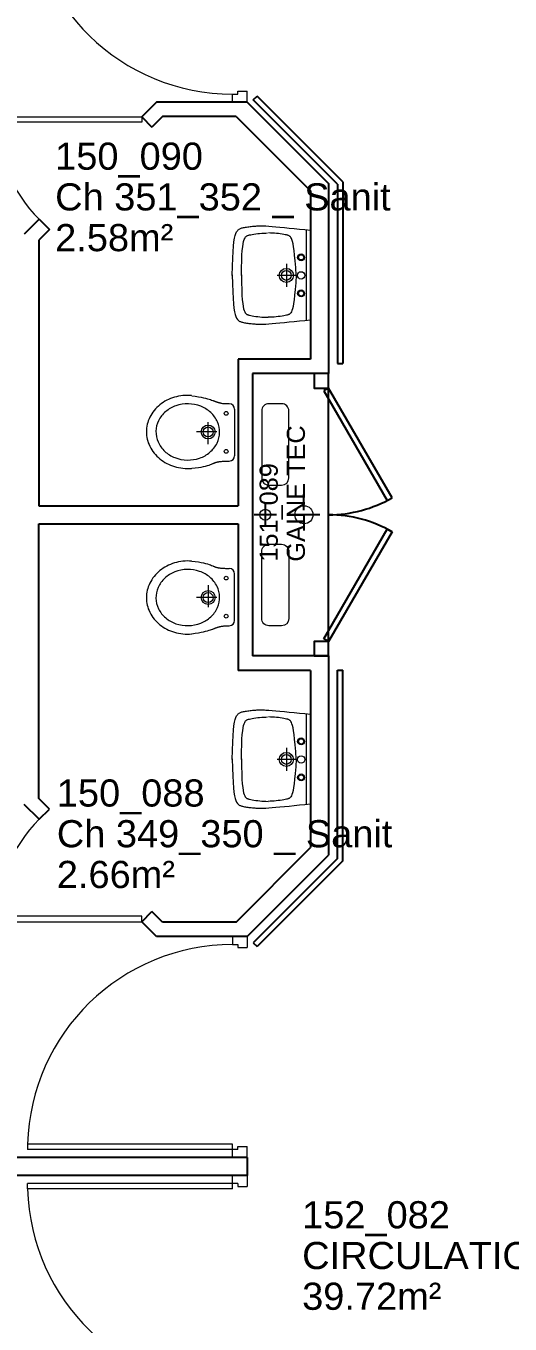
# Model space of a CAD drawing. Header units: metres. Extents: x 143.8 to 210.8, y 45.3 to 115.9.
# Drawn here: x 149.1 to 151.78, y 84.48 to 91.65 of the extents above; entities that cross this region are included whole.
import ezdxf

# ---------------------------------------------------------------- set-up
doc = ezdxf.new("R2010")
doc.units = ezdxf.units.M
doc.header["$LTSCALE"] = 0.6
doc.header["$MEASUREMENT"] = 0
doc.linetypes.add('CONTINU', pattern=[0])
doc.layers.get('0').update_dxf_attribs({"linetype": 'CONTINUOUS'})
for name, color, linetype in [('009 main courant', 181, 'CONTINUOUS'), ('A_AGENC', 204, 'CONTINUOUS'), ('A_EQMP', 142, 'CONTINUOUS'), ('A_Etiqu_Gaine', 8, 'CONTINUOUS'), ('A_Etiqu_Gaine_code', 8, 'CONTINUOUS'), ('A_Etiqu_Local', 8, 'CONTINUOUS'), ('A_MUR_CLOIS', 8, 'CONTINU')]:
    doc.layers.add(name, color=color, linetype=linetype)
doc.layers.add('A_PORTE', color=8, linetype='CONTINU', lineweight=0)
doc.layers.add('A_SANI', color=5, linetype='CONTINU', lineweight=0)
doc.styles.add('Attribut', font='arial.ttf')

# ---------------------------------------------------------------- blocks, each defined once
blk = doc.blocks.new('A_Etiqu_Local')
at = {"style": 'Attribut', "flags": 1}
for tag, p in [('CODE_HOPITAL', (-0.4463, 1.632)), ('CODE_SITE', (-0.4463, 1.407)), ('CODE_BATIMENT', (-0.4463, 1.182)), ('CODE_SECTEUR', (-0.4463, 0.957)), ('CODE_ETAGE', (-0.4463, 0.732)), ('NOM_NORMALISE', (-0.4463, -0.843)), ('SECTEUR_ACTIVITE', (-0.4463, -1.068)), ('SOUS_SECTEUR_ACTIVITE', (-0.4463, -1.293)), ('VOLUME', (-0.4463, -1.518)), ('SERVICE', (-0.4463, -1.743)), ('CODE_UG', (-0.4463, -1.968)), ('CODE_UA', (-0.4463, -2.193)), ('CODE_POLE', (-0.4463, -2.418)), ('OCCUPANT_EXTERNE', (-0.4463, -2.643)), ('DISPONIBILITE', (-0.4463, -2.868)), ('ACCES_HANDICAPES', (-0.4463, -3.093)), ('NATURE_SOL', (-0.4463, -3.318)), ('RISQUE_LABORATOIRE', (-0.4463, -3.543)), ('AMIANTE', (-0.4463, -3.768))]:
    blk.add_attdef(tag, p, '', height=0.15, dxfattribs=at)
at = {"layer": 'A_Etiqu_Local', "style": 'Attribut'}
for tag, p in [('CODE_PIECE', (-0.4463, 0.282)), ('NOM_USAGE', (-0.4463, 0.057)), ('SURFACE', (-0.4463, -0.168))]:
    blk.add_attdef(tag, p, '', height=0.15, dxfattribs=at)
blk = doc.blocks.new('A_Etiqu_Gaine')
at = {"style": 'Attribut', "flags": 1}
for tag, p in [('CODE_HOPITAL', (-0.4323, 0.8651)), ('CODE_SITE', (-0.4323, 0.7151)), ('CODE_BATIMENT', (-0.4323, 0.5651)), ('CODE_SECTEUR', (-0.4323, 0.4151)), ('CODE_ETAGE', (-0.4323, 0.2651)), ('NOM_NORMALISE', (-0.4323, -0.3349)), ('SECTEUR_ACTIVITE', (-0.4323, -0.4849)), ('SOUS_SECTEUR_ACTIVITE', (-0.4323, -0.6349)), ('SURFACE', (-0.4323, -0.7849)), ('CODE_UG', (-0.4323, -0.9349)), ('CODE_POLE', (-0.4323, -1.0849)), ('AMIANTE', (-0.4323, -1.2349))]:
    blk.add_attdef(tag, p, '', height=0.1, dxfattribs=at)
at = {"layer": 'A_Etiqu_Gaine', "style": 'Attribut'}
blk.add_attdef('NOM_USAGE', (-0.4323, -0.1849), '', height=0.1, dxfattribs=at)
at = {"layer": 'A_Etiqu_Gaine_code', "style": 'Attribut'}
blk.add_attdef('CODE_PIECE', (-0.4323, -0.0349), '', height=0.1, dxfattribs=at)

msp = doc.modelspace()

# ---------------------------------------------------------------- linework, layer by layer
at = {"layer": '009 main courant', "color": 8, "linetype": 'Continuous'}
for p, q in [((150.3584, 91.2377), (150.3796, 91.2589)), ((150.823, 90.773), (150.3584, 91.2377)), ((150.853, 90.7854), (150.3796, 91.2589)), ((150.853, 90.7854), (150.853, 89.782)), ((150.823, 90.773), (150.823, 89.782)), ((150.823, 89.7821), (150.853, 89.782)), ((150.823, 88.0882), (150.853, 88.0882)), ((150.823, 87.0472), (150.823, 88.0882)), ((150.853, 87.0348), (150.853, 88.0882)), ((150.823, 87.0472), (150.3584, 86.5826)), ((150.853, 87.0348), (150.3796, 86.5614)), ((150.3584, 86.5826), (150.3796, 86.5614))]:
    msp.add_line(p, q, dxfattribs=at)
at = {"layer": 'A_AGENC', "color": 8, "linetype": 'Continuous'}
for p, q in [((150.7749, 89.6465), (150.7489, 89.6315)), ((150.7489, 89.6315), (151.0989, 89.0253)), ((151.1249, 89.0403), (150.7749, 89.6465)), ((151.0989, 89.0253), (151.1249, 89.0403)), ((150.7489, 88.2615), (151.0989, 88.8677)), ((151.1249, 88.8527), (150.7749, 88.2465)), ((151.0989, 88.8677), (151.1249, 88.8527)), ((150.7749, 88.2465), (150.7489, 88.2615))]:
    msp.add_line(p, q, dxfattribs=at)
for points in [[(150.7749, 89.7265), (150.6949, 89.7265), (150.6949, 89.6465), (150.7749, 89.6465)], [(150.7749, 88.2465), (150.6949, 88.2465), (150.6949, 88.1665), (150.7749, 88.1665), (150.7749, 89.7265)]]:
    msp.add_lwpolyline(points, dxfattribs=at)
for centre, start, end in [((150.7749, 89.6465), 270, 300), ((150.7749, 88.2465), 59.99999, 90)]:
    msp.add_arc(centre, 0.7, start, end, dxfattribs=at)
at = {"layer": 'A_EQMP', "color": 8, "linetype": 'Continuous'}
for p, q in [((150.6387, 88.9716), (150.6387, 89.0595)), ((150.4249, 89.0081), (150.4249, 88.8851)), ((150.4864, 88.9466), (150.3634, 88.9466)), ((150.7265, 88.9466), (150.5508, 88.9466)), ((150.6387, 88.9466), (150.6387, 88.8587))]:
    msp.add_line(p, q, dxfattribs=at)
at = {"layer": 'A_MUR_CLOIS', "color": 8, "linetype": 'Continuous'}
for p, q in [((149.8249, 91.2264), (149.7428, 91.1443)), ((150.3249, 91.2264), (149.8249, 91.2264)), ((150.3249, 91.2264), (150.7749, 90.7764)), ((149.7428, 91.1443), (149.7993, 91.0877)), ((149.8581, 91.1464), (149.7993, 91.0877)), ((150.2635, 91.1464), (149.8581, 91.1464)), ((150.2635, 91.1464), (150.6749, 90.735)), ((150.6749, 90.735), (150.6749, 89.8065)), ((150.7749, 90.7764), (150.7749, 89.7265)), ((149.1771, 90.5786), (149.0949, 90.4964)), ((149.1771, 90.5786), (149.2336, 90.522)), ((149.2336, 90.522), (149.1749, 90.4633)), ((149.1749, 90.4633), (149.1749, 88.9965)), ((150.2754, 89.8065), (150.2754, 88.9965)), ((150.6749, 89.8065), (150.2754, 89.8065)), ((150.3554, 89.7265), (150.3554, 88.1665)), ((150.7749, 89.7265), (150.3554, 89.7265)), ((149.1749, 88.9965), (150.2754, 88.9965)), ((149.1749, 88.8965), (150.2754, 88.8965)), ((149.1749, 87.3795), (149.1749, 88.8965)), ((150.2754, 88.8965), (150.2754, 88.0865)), ((150.7749, 88.1665), (150.3554, 88.1665)), ((150.7749, 88.1665), (150.7749, 87.0663)), ((150.6749, 88.0865), (150.2754, 88.0865)), ((150.6749, 88.0865), (150.6749, 87.1077)), ((149.1771, 87.2642), (149.0949, 87.3463)), ((149.2336, 87.3207), (149.1749, 87.3795)), ((149.1771, 87.2642), (149.2336, 87.3207)), ((150.2635, 86.6963), (150.6749, 87.1077)), ((150.3249, 86.6163), (150.7749, 87.0663)), ((149.7428, 86.6985), (149.7993, 86.7551)), ((149.8249, 86.6163), (149.7428, 86.6985)), ((149.8581, 86.6963), (149.7993, 86.7551)), ((150.2635, 86.6963), (149.8581, 86.6963)), ((150.3249, 86.6163), (149.8249, 86.6163)), ((150.3249, 85.3964), (145.9999, 85.3964)), ((150.3249, 85.3965), (150.3249, 85.2963)), ((150.3249, 85.2963), (145.9999, 85.2963))]:
    msp.add_line(p, q, dxfattribs=at)
at = {"layer": 'A_PORTE', "color": 8, "linetype": 'Continuous'}
for p, q in [((150.2727, 91.2863), (150.3249, 91.2863)), ((150.2727, 91.2703), (150.2727, 91.2863)), ((150.3249, 91.2264), (150.3249, 91.2863)), ((150.2449, 91.2703), (150.2727, 91.2703)), ((150.2449, 91.2264), (150.2449, 91.2703)), ((150.3249, 91.2264), (150.2449, 91.2264)), ((150.3249, 86.6163), (150.2449, 86.6163)), ((150.2449, 86.6163), (150.2449, 86.5724)), ((150.2449, 86.5724), (150.2727, 86.5724)), ((150.2727, 86.5724), (150.2727, 86.5564)), ((150.2727, 86.5564), (150.3249, 86.5564)), ((150.3249, 86.6163), (150.3249, 86.5564)), ((150.2449, 85.4704), (149.1133, 85.4704)), ((149.1133, 85.4704), (149.1133, 85.4404)), ((150.2727, 85.4404), (149.1133, 85.4404)), ((150.2449, 85.3965), (150.2449, 85.4704)), ((150.2727, 85.4564), (150.3249, 85.4564)), ((150.2727, 85.4404), (150.2727, 85.4564)), ((150.3249, 85.3965), (150.3249, 85.4564)), ((150.3249, 85.3965), (150.2449, 85.3965)), ((150.3249, 85.2963), (150.2449, 85.2963)), ((150.2449, 85.2224), (150.2449, 85.2963)), ((150.3249, 85.2963), (150.3249, 85.2364)), ((150.2727, 85.2524), (149.1133, 85.2524)), ((149.1133, 85.2224), (149.1133, 85.2524)), ((150.2449, 85.2224), (149.1133, 85.2224)), ((150.2727, 85.2524), (150.2727, 85.2364)), ((150.2727, 85.2364), (150.3249, 85.2364))]:
    msp.add_line(p, q, dxfattribs=at)
for points in [[(149.7428, 91.1143), (148.9428, 91.1143), (148.9428, 91.1443), (149.7428, 91.1443)], [(149.7428, 86.7285), (148.9428, 86.7285), (148.9428, 86.6985), (149.7428, 86.6985)]]:
    msp.add_lwpolyline(points, close=True, dxfattribs=at)
for centre, radius, start, end in [((150.2449, 92.4023), 1.132, 181.51862, 270), ((149.7428, 91.1443), 0.8, 179.99999, 225.00001), ((149.7428, 86.6985), 0.8, 134.99999, 179.99999), ((150.2449, 85.4404), 1.132, 90, 178.48138), ((150.2449, 85.2524), 1.132, 181.51862, 270)]:
    msp.add_arc(centre, radius, start, end, dxfattribs=at)
at = {"layer": 'A_SANI', "color": 8, "linetype": 'Continuous'}
for p, q in [((150.2584, 90.4888), (150.2623, 90.5004)), ((150.2623, 90.5004), (150.2665, 90.5091)), ((150.2665, 90.5091), (150.271, 90.5157)), ((150.271, 90.5157), (150.2734, 90.5184)), ((150.2734, 90.5184), (150.2759, 90.5209)), ((150.2759, 90.5209), (150.2786, 90.523)), ((150.2786, 90.523), (150.2814, 90.5249)), ((150.2814, 90.5249), (150.2845, 90.5266)), ((150.2845, 90.5266), (150.2878, 90.5281)), ((150.2878, 90.5281), (150.2915, 90.5294)), ((150.2915, 90.5294), (150.2956, 90.5306)), ((150.2956, 90.5306), (150.3, 90.5318)), ((150.3, 90.5318), (150.3048, 90.5328)), ((150.3048, 90.5328), (150.3102, 90.5339)), ((150.3102, 90.5339), (150.3159, 90.5349)), ((150.3159, 90.5349), (150.3219, 90.5358)), ((150.3219, 90.5358), (150.3282, 90.5367)), ((150.3282, 90.5367), (150.3347, 90.5376)), ((150.3347, 90.5376), (150.3412, 90.5384)), ((150.3412, 90.5384), (150.3478, 90.5392)), ((150.3478, 90.5392), (150.3543, 90.5399)), ((150.3543, 90.5399), (150.3607, 90.5405)), ((150.3607, 90.5405), (150.3669, 90.541)), ((150.3669, 90.541), (150.3728, 90.5415)), ((150.3728, 90.5415), (150.3785, 90.5419)), ((150.3785, 90.5419), (150.3841, 90.5422)), ((150.3841, 90.5422), (150.3897, 90.5424)), ((150.3897, 90.5424), (150.3953, 90.5425)), ((150.3953, 90.5425), (150.4012, 90.5425)), ((150.4012, 90.5425), (150.4072, 90.5425)), ((150.4072, 90.5425), (150.4136, 90.5423)), ((150.4136, 90.5423), (150.4204, 90.542)), ((150.4204, 90.542), (150.4277, 90.5416)), ((150.4277, 90.5416), (150.444, 90.5406)), ((150.444, 90.5406), (150.4626, 90.5391)), ((150.4626, 90.5391), (150.4833, 90.5373)), ((150.4833, 90.5373), (150.5059, 90.5352)), ((150.5059, 90.5352), (150.5304, 90.5328)), ((150.5304, 90.5328), (150.5565, 90.5302)), ((150.5565, 90.5302), (150.5842, 90.5275)), ((150.5842, 90.5275), (150.6132, 90.5245)), ((150.6132, 90.5245), (150.6435, 90.5215)), ((150.6435, 90.5215), (150.6749, 90.5184)), ((150.65, 90.5184), (150.65, 90.0231)), ((150.6749, 90.5184), (150.6749, 90.0231)), ((150.247, 90.4002), (150.2492, 90.4302)), ((150.2492, 90.4302), (150.2519, 90.4545)), ((150.2519, 90.4545), (150.255, 90.4738)), ((150.255, 90.4738), (150.2584, 90.4888)), ((150.244, 90.3202), (150.2452, 90.3638)), ((150.2452, 90.3638), (150.247, 90.4002)), ((150.2432, 90.2688), (150.244, 90.3202)), ((150.5414, 90.332), (150.5414, 90.2056)), ((150.2432, 90.2727), (150.244, 90.2213)), ((150.244, 90.2213), (150.2452, 90.1777)), ((150.5924, 90.2688), (150.4903, 90.2688)), ((150.2452, 90.1777), (150.247, 90.1413)), ((150.247, 90.1413), (150.2492, 90.1113)), ((150.2492, 90.1113), (150.2519, 90.087)), ((150.2519, 90.087), (150.255, 90.0677)), ((150.255, 90.0677), (150.2584, 90.0526)), ((150.2584, 90.0526), (150.2623, 90.0411)), ((150.2623, 90.0411), (150.2665, 90.0324)), ((150.2665, 90.0324), (150.271, 90.0258)), ((150.271, 90.0258), (150.2734, 90.0231)), ((150.2734, 90.0231), (150.2759, 90.0206)), ((150.2759, 90.0206), (150.2786, 90.0185)), ((150.2786, 90.0185), (150.2814, 90.0166)), ((150.2814, 90.0166), (150.2845, 90.0149)), ((150.2845, 90.0149), (150.2878, 90.0134)), ((150.2878, 90.0134), (150.2915, 90.0121)), ((150.2915, 90.0121), (150.2956, 90.0108)), ((150.2956, 90.0108), (150.3, 90.0097)), ((150.3, 90.0097), (150.3048, 90.0087)), ((150.3048, 90.0087), (150.3102, 90.0076)), ((150.3102, 90.0076), (150.3159, 90.0066)), ((150.3159, 90.0066), (150.3219, 90.0057)), ((150.3219, 90.0057), (150.3282, 90.0047)), ((150.3282, 90.0047), (150.3347, 90.0039)), ((150.3347, 90.0039), (150.3412, 90.0031)), ((150.3412, 90.0031), (150.3478, 90.0023)), ((150.3478, 90.0023), (150.3543, 90.0016)), ((150.3543, 90.0016), (150.3607, 90.001)), ((150.3607, 90.001), (150.3669, 90.0005)), ((150.3669, 90.0005), (150.3728, 90)), ((150.3728, 90), (150.3785, 89.9996)), ((150.3785, 89.9996), (150.3841, 89.9993)), ((150.3841, 89.9993), (150.3897, 89.9991)), ((150.3897, 89.9991), (150.3953, 89.999)), ((150.3953, 89.999), (150.4012, 89.999)), ((150.4012, 89.999), (150.4072, 89.999)), ((150.4072, 89.999), (150.4136, 89.9992)), ((150.4136, 89.9992), (150.4204, 89.9995)), ((150.4204, 89.9995), (150.4277, 89.9999)), ((150.4277, 89.9999), (150.444, 90.0009)), ((150.444, 90.0009), (150.4626, 90.0024)), ((150.4626, 90.0024), (150.4833, 90.0042)), ((150.4833, 90.0042), (150.5059, 90.0063)), ((150.5059, 90.0063), (150.5304, 90.0087)), ((150.5304, 90.0087), (150.5565, 90.0113)), ((150.5565, 90.0113), (150.5842, 90.014)), ((150.5842, 90.014), (150.6132, 90.017)), ((150.6132, 90.017), (150.6435, 90.02)), ((150.6435, 90.02), (150.6749, 90.0231)), ((150.2234, 89.5602), (150.2265, 89.5601)), ((150.2554, 89.5301), (150.2554, 89.2729)), ((150.1096, 89.3356), (150.1096, 89.4576)), ((150.1584, 89.4039), (150.0461, 89.4039)), ((150.2234, 89.2428), (150.2265, 89.2429)), ((150.2234, 88.6504), (150.2265, 88.6502)), ((150.1096, 88.5576), (150.1096, 88.4355)), ((150.2554, 88.3631), (150.2554, 88.6203)), ((150.1584, 88.4892), (150.0461, 88.4892)), ((150.2234, 88.333), (150.2265, 88.3331)), ((150.2665, 87.8354), (150.271, 87.8421)), ((150.271, 87.8421), (150.2734, 87.8448)), ((150.2734, 87.8448), (150.2759, 87.8472)), ((150.2759, 87.8472), (150.2786, 87.8494)), ((150.2786, 87.8494), (150.2814, 87.8513)), ((150.2814, 87.8513), (150.2845, 87.8529)), ((150.2845, 87.8529), (150.2878, 87.8544)), ((150.2878, 87.8544), (150.2915, 87.8558)), ((150.2915, 87.8558), (150.2956, 87.857)), ((150.2956, 87.857), (150.3, 87.8581)), ((150.3, 87.8581), (150.3048, 87.8592)), ((150.3048, 87.8592), (150.3102, 87.8602)), ((150.3102, 87.8602), (150.3159, 87.8612)), ((150.3159, 87.8612), (150.3219, 87.8622)), ((150.3219, 87.8622), (150.3282, 87.8631)), ((150.3282, 87.8631), (150.3347, 87.864)), ((150.3347, 87.864), (150.3412, 87.8648)), ((150.3412, 87.8648), (150.3478, 87.8655)), ((150.3478, 87.8655), (150.3543, 87.8662)), ((150.3543, 87.8662), (150.3607, 87.8668)), ((150.3607, 87.8668), (150.3669, 87.8674)), ((150.3669, 87.8674), (150.3728, 87.8679)), ((150.3728, 87.8679), (150.3785, 87.8682)), ((150.3785, 87.8682), (150.3841, 87.8685)), ((150.3841, 87.8685), (150.3897, 87.8687)), ((150.3897, 87.8687), (150.3953, 87.8689)), ((150.3953, 87.8689), (150.4012, 87.8689)), ((150.4012, 87.8689), (150.4072, 87.8688)), ((150.4072, 87.8688), (150.4136, 87.8686)), ((150.4136, 87.8686), (150.4204, 87.8684)), ((150.4204, 87.8684), (150.4277, 87.868)), ((150.4277, 87.868), (150.444, 87.8669)), ((150.444, 87.8669), (150.4626, 87.8655)), ((150.4626, 87.8655), (150.4833, 87.8637)), ((150.4833, 87.8637), (150.5059, 87.8616)), ((150.5059, 87.8616), (150.5304, 87.8592)), ((150.5304, 87.8592), (150.5565, 87.8566)), ((150.5565, 87.8566), (150.5842, 87.8538)), ((150.5842, 87.8538), (150.6132, 87.8509)), ((150.6132, 87.8509), (150.6435, 87.8479)), ((150.6435, 87.8479), (150.6749, 87.8448)), ((150.65, 87.8448), (150.65, 87.3494)), ((150.6749, 87.8448), (150.6749, 87.3494)), ((150.2492, 87.7565), (150.2519, 87.7808)), ((150.2519, 87.7808), (150.255, 87.8001)), ((150.255, 87.8001), (150.2584, 87.8152)), ((150.2584, 87.8152), (150.2623, 87.8267)), ((150.2623, 87.8267), (150.2665, 87.8354)), ((150.2452, 87.6901), (150.247, 87.7265)), ((150.247, 87.7265), (150.2492, 87.7565)), ((150.2432, 87.5951), (150.244, 87.6466)), ((150.244, 87.6466), (150.2452, 87.6901)), ((150.5414, 87.6584), (150.5414, 87.5319)), ((150.2432, 87.5991), (150.244, 87.5476)), ((150.5924, 87.5951), (150.4903, 87.5951)), ((150.244, 87.5476), (150.2452, 87.5041)), ((150.2452, 87.5041), (150.247, 87.4677)), ((150.247, 87.4677), (150.2492, 87.4377)), ((150.2492, 87.4377), (150.2519, 87.4134)), ((150.2519, 87.4134), (150.255, 87.3941)), ((150.255, 87.3941), (150.2584, 87.379)), ((150.2584, 87.379), (150.2623, 87.3675)), ((150.2623, 87.3675), (150.2665, 87.3588)), ((150.2665, 87.3588), (150.271, 87.3522)), ((150.271, 87.3522), (150.2734, 87.3494)), ((150.2734, 87.3494), (150.2759, 87.347)), ((150.2759, 87.347), (150.2786, 87.3448)), ((150.2786, 87.3448), (150.2814, 87.3429)), ((150.2814, 87.3429), (150.2845, 87.3413)), ((150.2845, 87.3413), (150.2878, 87.3398)), ((150.2878, 87.3398), (150.2915, 87.3384)), ((150.2915, 87.3384), (150.2956, 87.3372)), ((150.2956, 87.3372), (150.3, 87.3361)), ((150.3, 87.3361), (150.3048, 87.335)), ((150.5304, 87.335), (150.5565, 87.3376)), ((150.5565, 87.3376), (150.5842, 87.3404)), ((150.5842, 87.3404), (150.6132, 87.3433)), ((150.6132, 87.3433), (150.6435, 87.3464)), ((150.6435, 87.3464), (150.6749, 87.3494)), ((150.3048, 87.335), (150.3102, 87.334)), ((150.3102, 87.334), (150.3159, 87.333)), ((150.3159, 87.333), (150.3219, 87.332)), ((150.3219, 87.332), (150.3282, 87.3311)), ((150.3282, 87.3311), (150.3347, 87.3302)), ((150.3347, 87.3302), (150.3412, 87.3294)), ((150.3412, 87.3294), (150.3478, 87.3287)), ((150.3478, 87.3287), (150.3543, 87.328)), ((150.3543, 87.328), (150.3607, 87.3274)), ((150.3607, 87.3274), (150.3669, 87.3268)), ((150.3669, 87.3268), (150.3728, 87.3264)), ((150.3728, 87.3264), (150.3785, 87.326)), ((150.3785, 87.326), (150.3841, 87.3257)), ((150.3841, 87.3257), (150.3897, 87.3255)), ((150.3897, 87.3255), (150.3953, 87.3254)), ((150.3953, 87.3254), (150.4012, 87.3253)), ((150.4012, 87.3253), (150.4072, 87.3254)), ((150.4072, 87.3254), (150.4136, 87.3256)), ((150.4136, 87.3256), (150.4204, 87.3258)), ((150.4204, 87.3258), (150.4277, 87.3262)), ((150.4277, 87.3262), (150.444, 87.3273)), ((150.444, 87.3273), (150.4626, 87.3287)), ((150.4626, 87.3287), (150.4833, 87.3305)), ((150.4833, 87.3305), (150.5059, 87.3326)), ((150.5059, 87.3326), (150.5304, 87.335))]:
    msp.add_line(p, q, dxfattribs=at)
for points in [[(150.294, 90.2685), (150.2944, 90.3125), (150.2953, 90.3497), (150.2966, 90.3808), (150.2983, 90.4065), (150.3004, 90.4272), (150.3028, 90.4436), (150.3054, 90.4564), (150.3084, 90.4661), (150.3115, 90.4733), (150.3148, 90.4787), (150.3148, 90.4787), (150.3165, 90.4809), (150.3183, 90.4829), (150.3202, 90.4845), (150.3221, 90.486), (150.3242, 90.4873), (150.3265, 90.4884), (150.329, 90.4894), (150.3317, 90.4903), (150.3346, 90.4911), (150.3379, 90.492), (150.3379, 90.492), (150.3452, 90.4935), (150.3535, 90.4951), (150.3628, 90.4966), (150.3727, 90.498), (150.3832, 90.4993), (150.3941, 90.5005), (150.4052, 90.5015), (150.4163, 90.5023), (150.4274, 90.5029), (150.4381, 90.5033)], [(150.5961, 90.2685), (150.5931, 90.3125), (150.5902, 90.3497), (150.5873, 90.3808), (150.5844, 90.4065), (150.5814, 90.4272), (150.5785, 90.4436), (150.5754, 90.4564), (150.5723, 90.4661), (150.5691, 90.4733), (150.5658, 90.4787), (150.5658, 90.4787), (150.5641, 90.4809), (150.5623, 90.4829), (150.5605, 90.4845), (150.5585, 90.486), (150.5564, 90.4873), (150.5541, 90.4884), (150.5516, 90.4894), (150.5489, 90.4903), (150.546, 90.4911), (150.5428, 90.492), (150.5428, 90.492), (150.5354, 90.4935), (150.5271, 90.4951), (150.5179, 90.4966), (150.5079, 90.498), (150.4974, 90.4993), (150.4865, 90.5005), (150.4754, 90.5015), (150.4643, 90.5023), (150.4532, 90.5029), (150.4425, 90.5033)], [(150.294, 90.2719), (150.2944, 90.2279), (150.2953, 90.1907), (150.2966, 90.1596), (150.2983, 90.134), (150.3004, 90.1133), (150.3028, 90.0968), (150.3054, 90.0841), (150.3084, 90.0744), (150.3115, 90.0671), (150.3148, 90.0617), (150.3148, 90.0617), (150.3165, 90.0595), (150.3183, 90.0576), (150.3202, 90.0559), (150.3221, 90.0544), (150.3242, 90.0531), (150.3265, 90.052), (150.329, 90.051), (150.3317, 90.0501), (150.3346, 90.0493), (150.3379, 90.0485), (150.3379, 90.0485), (150.3452, 90.0469), (150.3535, 90.0453), (150.3628, 90.0438), (150.3728, 90.0424), (150.3835, 90.0411), (150.3946, 90.04), (150.4059, 90.0389), (150.4175, 90.0381), (150.429, 90.0375), (150.4403, 90.0371)], [(150.5961, 90.2719), (150.5931, 90.2279), (150.5902, 90.1907), (150.5873, 90.1596), (150.5844, 90.134), (150.5814, 90.1133), (150.5785, 90.0968), (150.5754, 90.0841), (150.5723, 90.0744), (150.5691, 90.0671), (150.5658, 90.0617), (150.5658, 90.0617), (150.5641, 90.0595), (150.5623, 90.0576), (150.5605, 90.0559), (150.5585, 90.0544), (150.5564, 90.0531), (150.5541, 90.052), (150.5516, 90.051), (150.5489, 90.0501), (150.546, 90.0493), (150.5428, 90.0485), (150.5428, 90.0485), (150.5354, 90.0469), (150.5271, 90.0453), (150.5178, 90.0438), (150.5078, 90.0424), (150.4971, 90.0411), (150.4861, 90.04), (150.4747, 90.0389), (150.4632, 90.0381), (150.4516, 90.0375), (150.4403, 90.0371)], [(150.0193, 89.6041), (150.0386, 89.6012), (150.0558, 89.5983), (150.071, 89.5954), (150.0843, 89.5926), (150.096, 89.5899), (150.1061, 89.5873), (150.1149, 89.5847), (150.1225, 89.5824), (150.1291, 89.5801), (150.1348, 89.5781), (150.1348, 89.5781), (150.1374, 89.5771), (150.1399, 89.5762), (150.1422, 89.5754), (150.1444, 89.5745), (150.1466, 89.5737), (150.1487, 89.5729), (150.1507, 89.5722), (150.1528, 89.5714), (150.1548, 89.5707), (150.1569, 89.5699), (150.1569, 89.5699), (150.159, 89.5692), (150.1612, 89.5685), (150.1634, 89.5678), (150.1657, 89.5671), (150.1679, 89.5664), (150.1702, 89.5657), (150.1725, 89.5651), (150.1748, 89.5645), (150.1771, 89.5639), (150.1793, 89.5634), (150.1793, 89.5634), (150.1837, 89.5626), (150.1881, 89.5618), (150.1924, 89.5613), (150.1966, 89.5609), (150.2009, 89.5606), (150.2052, 89.5604), (150.2096, 89.5603), (150.214, 89.5602), (150.2186, 89.5602), (150.2234, 89.5602)], [(150.0193, 89.2037), (150.0386, 89.2054), (150.0558, 89.2075), (150.071, 89.21), (150.0843, 89.2126), (150.096, 89.2155), (150.1061, 89.2184), (150.1149, 89.2213), (150.1225, 89.2241), (150.1291, 89.2268), (150.1348, 89.2292), (150.1348, 89.2292), (150.1374, 89.2303), (150.1399, 89.2314), (150.1422, 89.2323), (150.1444, 89.2332), (150.1466, 89.234), (150.1487, 89.2348), (150.1507, 89.2355), (150.1528, 89.2361), (150.1548, 89.2367), (150.1569, 89.2373), (150.1569, 89.2373), (150.159, 89.2378), (150.1612, 89.2383), (150.1634, 89.2388), (150.1657, 89.2392), (150.1679, 89.2396), (150.1702, 89.24), (150.1725, 89.2403), (150.1748, 89.2406), (150.1771, 89.2409), (150.1793, 89.2412), (150.1793, 89.2412), (150.1837, 89.2416), (150.1881, 89.242), (150.1924, 89.2422), (150.1966, 89.2424), (150.2009, 89.2426), (150.2052, 89.2427), (150.2096, 89.2428), (150.214, 89.2428), (150.2186, 89.2428), (150.2234, 89.2428)], [(150.0193, 88.6894), (150.0386, 88.6877), (150.0558, 88.6856), (150.071, 88.6832), (150.0843, 88.6805), (150.096, 88.6777), (150.1061, 88.6748), (150.1149, 88.6719), (150.1225, 88.669), (150.1291, 88.6664), (150.1348, 88.6639), (150.1348, 88.6639), (150.1374, 88.6628), (150.1399, 88.6618), (150.1422, 88.6609), (150.1444, 88.66), (150.1466, 88.6592), (150.1487, 88.6584), (150.1507, 88.6577), (150.1528, 88.657), (150.1548, 88.6564), (150.1569, 88.6559), (150.1569, 88.6559), (150.159, 88.6553), (150.1612, 88.6548), (150.1634, 88.6544), (150.1657, 88.6539), (150.1679, 88.6535), (150.1702, 88.6532), (150.1725, 88.6528), (150.1748, 88.6525), (150.1771, 88.6522), (150.1793, 88.652), (150.1793, 88.652), (150.1837, 88.6516), (150.1881, 88.6512), (150.1924, 88.6509), (150.1966, 88.6507), (150.2009, 88.6506), (150.2052, 88.6505), (150.2096, 88.6504), (150.214, 88.6504), (150.2186, 88.6504), (150.2234, 88.6504)], [(150.0193, 88.289), (150.0386, 88.292), (150.0558, 88.2949), (150.071, 88.2977), (150.0843, 88.3005), (150.096, 88.3033), (150.1061, 88.3059), (150.1149, 88.3084), (150.1225, 88.3108), (150.1291, 88.313), (150.1348, 88.3151), (150.1348, 88.3151), (150.1374, 88.316), (150.1399, 88.3169), (150.1422, 88.3178), (150.1444, 88.3186), (150.1466, 88.3195), (150.1487, 88.3202), (150.1507, 88.321), (150.1528, 88.3217), (150.1548, 88.3225), (150.1569, 88.3232), (150.1569, 88.3232), (150.159, 88.3239), (150.1612, 88.3247), (150.1634, 88.3254), (150.1657, 88.3261), (150.1679, 88.3268), (150.1702, 88.3274), (150.1725, 88.3281), (150.1748, 88.3287), (150.1771, 88.3292), (150.1793, 88.3297), (150.1793, 88.3297), (150.1837, 88.3306), (150.1881, 88.3313), (150.1924, 88.3319), (150.1966, 88.3323), (150.2009, 88.3326), (150.2052, 88.3328), (150.2096, 88.3329), (150.214, 88.333), (150.2186, 88.333), (150.2234, 88.333)], [(150.294, 87.5949), (150.2944, 87.6389), (150.2953, 87.6761), (150.2966, 87.7072), (150.2983, 87.7328), (150.3004, 87.7535), (150.3028, 87.77), (150.3054, 87.7827), (150.3084, 87.7924), (150.3115, 87.7997), (150.3148, 87.8051), (150.3148, 87.8051), (150.3165, 87.8073), (150.3183, 87.8092), (150.3202, 87.8109), (150.3221, 87.8124), (150.3242, 87.8136), (150.3265, 87.8148), (150.329, 87.8158), (150.3317, 87.8167), (150.3346, 87.8175), (150.3379, 87.8183), (150.3379, 87.8183), (150.3452, 87.8199), (150.3535, 87.8215), (150.3628, 87.823), (150.3727, 87.8244), (150.3832, 87.8257), (150.3941, 87.8268), (150.4052, 87.8278), (150.4163, 87.8286), (150.4274, 87.8292), (150.4381, 87.8296)], [(150.5961, 87.5949), (150.5931, 87.6389), (150.5902, 87.6761), (150.5873, 87.7072), (150.5844, 87.7328), (150.5814, 87.7535), (150.5785, 87.77), (150.5754, 87.7827), (150.5723, 87.7924), (150.5691, 87.7997), (150.5658, 87.8051), (150.5658, 87.8051), (150.5641, 87.8073), (150.5623, 87.8092), (150.5605, 87.8109), (150.5585, 87.8124), (150.5564, 87.8136), (150.5541, 87.8148), (150.5516, 87.8158), (150.5489, 87.8167), (150.546, 87.8175), (150.5428, 87.8183), (150.5428, 87.8183), (150.5354, 87.8199), (150.5271, 87.8215), (150.5179, 87.823), (150.5079, 87.8244), (150.4974, 87.8257), (150.4865, 87.8268), (150.4754, 87.8278), (150.4643, 87.8286), (150.4532, 87.8292), (150.4425, 87.8296)], [(150.294, 87.5983), (150.2944, 87.5543), (150.2953, 87.5171), (150.2966, 87.4859), (150.2983, 87.4603), (150.3004, 87.4396), (150.3028, 87.4232), (150.3054, 87.4104), (150.3084, 87.4007), (150.3115, 87.3935), (150.3148, 87.388), (150.3148, 87.388), (150.3165, 87.3858), (150.3183, 87.3839), (150.3202, 87.3822), (150.3221, 87.3808), (150.3242, 87.3795), (150.3265, 87.3784), (150.329, 87.3774), (150.3317, 87.3765), (150.3346, 87.3756), (150.3379, 87.3748), (150.3379, 87.3748), (150.3452, 87.3732), (150.3535, 87.3717), (150.3628, 87.3702), (150.3728, 87.3688), (150.3835, 87.3675), (150.3946, 87.3663), (150.4059, 87.3653), (150.4175, 87.3645), (150.429, 87.3639), (150.4403, 87.3635)], [(150.5961, 87.5983), (150.5931, 87.5543), (150.5902, 87.5171), (150.5873, 87.4859), (150.5844, 87.4603), (150.5814, 87.4396), (150.5785, 87.4232), (150.5754, 87.4104), (150.5723, 87.4007), (150.5691, 87.3935), (150.5658, 87.388), (150.5658, 87.388), (150.5641, 87.3858), (150.5623, 87.3839), (150.5605, 87.3822), (150.5585, 87.3808), (150.5564, 87.3795), (150.5541, 87.3784), (150.5516, 87.3774), (150.5489, 87.3765), (150.546, 87.3756), (150.5428, 87.3748), (150.5428, 87.3748), (150.5354, 87.3732), (150.5271, 87.3717), (150.5178, 87.3702), (150.5078, 87.3688), (150.4971, 87.3675), (150.4861, 87.3663), (150.4747, 87.3653), (150.4632, 87.3645), (150.4516, 87.3639), (150.4403, 87.3635)]]:
    msp.add_lwpolyline(points, dxfattribs=at)
for points in [[(150.0186, 89.6048, 0.092772), (149.9235, 89.5955, 0.098236), (149.8434, 89.5539, 0.108258), (149.7877, 89.4851, 0.11669), (149.7688, 89.405, 0.116228), (149.7877, 89.3248, 0.107322), (149.8434, 89.2554, 0.097518), (149.9236, 89.213, 0.092603), (150.0186, 89.2028, 0.094447)], [(149.8333, 89.3489, 0.102556), (149.8707, 89.2967, 0.093461), (149.9261, 89.2622, 0.177082), (150.0626, 89.2594, 0.093461), (150.1193, 89.2916, 0.102556), (150.1588, 89.3421, 0.222834), (150.1613, 89.459, 0.102556), (150.1239, 89.5111, 0.093461), (150.0685, 89.5457, 0.177232), (149.932, 89.5485, 0.093461), (149.8753, 89.5163, 0.102556), (149.8358, 89.4657, 0.222723), (149.8333, 89.3489)], [(150.0186, 88.6903, 0.092603), (149.9236, 88.6802, 0.097518), (149.8434, 88.6378, 0.107322), (149.7877, 88.5684, 0.116228), (149.7688, 88.4882, 0.11669), (149.7877, 88.4081, 0.108258), (149.8434, 88.3393, 0.098236), (149.9235, 88.2977, 0.092772), (150.0186, 88.2883, 0.094013)], [(149.8358, 88.4274, 0.102556), (149.8753, 88.3769, 0.093461), (149.932, 88.3447, 0.177237), (150.0685, 88.3475, 0.093461), (150.1239, 88.382, 0.102556), (150.1613, 88.4342, 0.222732), (150.1588, 88.551, 0.102556), (150.1193, 88.6016, 0.093461), (150.0626, 88.6338, 0.177132), (149.9261, 88.631, 0.093461), (149.8707, 88.5964, 0.102556), (149.8333, 88.5443, 0.222888), (149.8358, 88.4274)]]:
    msp.add_lwpolyline(points, format="xyb", dxfattribs=at)
for points in [[(150.5154, 89.56), (150.4454, 89.56, 0.414214), (150.4054, 89.52), (150.4054, 89.15, 0.414214), (150.4454, 89.11), (150.5154, 89.11, 0.414213), (150.5554, 89.15), (150.5554, 89.52, 0.414214)], [(150.5154, 88.3332), (150.4454, 88.3332, -0.414214), (150.4054, 88.3732), (150.4054, 88.7432, -0.414214), (150.4454, 88.7832), (150.5154, 88.7832, -0.414214), (150.5554, 88.7432), (150.5554, 88.3732, -0.414213)]]:
    msp.add_lwpolyline(points, format="xyb", close=True, dxfattribs=at)
for centre, radius in [((150.6228, 90.3683), 0.0189), ((150.6228, 90.3683), 0.0144), ((150.5414, 90.2688), 0.0387), ((150.5414, 90.2688), 0.0274), ((150.6228, 90.2688), 0.0204), ((150.6228, 90.1693), 0.0189), ((150.6228, 90.1693), 0.0144), ((150.2093, 89.5065), 0.0105), ((150.1096, 89.4039), 0.0383), ((150.1096, 89.4039), 0.0276), ((150.2093, 89.2965), 0.0105), ((150.6387, 88.9466), 0.05), ((150.4249, 88.9466), 0.03), ((150.2093, 88.5967), 0.0105), ((150.1096, 88.4892), 0.0383), ((150.1096, 88.4892), 0.0276), ((150.2093, 88.3867), 0.0105), ((150.6228, 87.6946), 0.0189), ((150.6228, 87.6946), 0.0144), ((150.5414, 87.5951), 0.0387), ((150.5414, 87.5951), 0.0274), ((150.6228, 87.5951), 0.0204), ((150.6228, 87.4956), 0.0189), ((150.6228, 87.4956), 0.0144)]:
    msp.add_circle(centre, radius, dxfattribs=at)
for centre, start, end in [((150.2254, 89.5301), 359.99998, 87.81649), ((150.2254, 89.2729), 272.18353, 359.99998), ((150.2254, 88.6203), 359.99998, 87.81648), ((150.2254, 88.3631), 272.18353, 359.99998)]:
    msp.add_arc(centre, 0.03, start, end, dxfattribs=at)

# ---------------------------------------------------------------- block references
at = {"layer": 'A_Etiqu_Gaine', "color": 8}
ref = msp.add_blockref('A_Etiqu_Gaine', (150.459, 89.1199), dxfattribs=dict(at, rotation=90))
ref.add_attrib('CODE_PIECE', '151_089', (150.4939, 88.6876), dxfattribs={"layer": 'A_Etiqu_Gaine_code', "height": 0.1, "rotation": 90, "style": 'Attribut'})
ref.add_attrib('NOM_USAGE', 'GAINE TEC', (150.6439, 88.6876), dxfattribs={"height": 0.1, "rotation": 90, "style": 'Attribut'})
at = {"layer": 'A_Etiqu_Local', "color": 8}
ref = msp.add_blockref('A_Etiqu_Local', (149.7116, 90.5704), dxfattribs=at)
ref.add_attrib('CODE_PIECE', '150_090', (149.2652, 90.8524), dxfattribs={"height": 0.15, "style": 'Attribut'})
ref.add_attrib('NOM_USAGE', 'Ch 351_352 _ Sanit', (149.2652, 90.6274), dxfattribs={"height": 0.15, "style": 'Attribut'})
ref.add_attrib('SURFACE', '2.58m²', (149.2652, 90.4024), dxfattribs={"height": 0.15, "style": 'Attribut'})
ref = msp.add_blockref('A_Etiqu_Local', (149.7207, 87.0526), dxfattribs=at)
ref.add_attrib('CODE_PIECE', '150_088', (149.2744, 87.3346), dxfattribs={"height": 0.15, "style": 'Attribut'})
ref.add_attrib('NOM_USAGE', 'Ch 349_350 _ Sanit', (149.2744, 87.1096), dxfattribs={"height": 0.15, "style": 'Attribut'})
ref.add_attrib('SURFACE', '2.66m²', (149.2744, 86.8846), dxfattribs={"height": 0.15, "style": 'Attribut'})
ref = msp.add_blockref('A_Etiqu_Local', (151.0751, 84.7227), dxfattribs=at)
ref.add_attrib('CODE_PIECE', '152_082', (150.6287, 85.0047), dxfattribs={"height": 0.15, "style": 'Attribut'})
ref.add_attrib('NOM_USAGE', 'CIRCULATION', (150.6287, 84.7797), dxfattribs={"height": 0.15, "style": 'Attribut'})
ref.add_attrib('SURFACE', '39.72m²', (150.6287, 84.5547), dxfattribs={"height": 0.15, "style": 'Attribut'})

doc.saveas('drawing.dxf')
